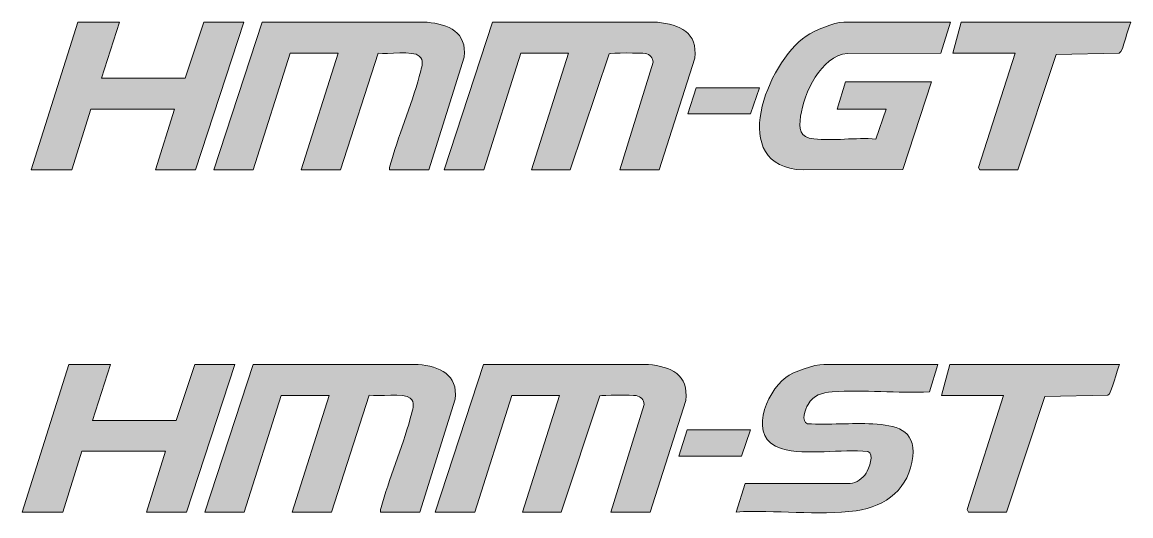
# Model space of a CAD drawing. Extents: x 496 to 1424, y -746 to -334.
import ezdxf

# ---------------------------------------------------------------- set-up
doc = ezdxf.new("R2010")
doc.units = 0
doc.header["$MEASUREMENT"] = 0
doc.layers.add('Layer 1', color=7, linetype='Continuous', lineweight=0)

# ---------------------------------------------------------------- blocks, each defined once
blk = doc.blocks.new('Block_2')
at = {"layer": 'Layer 1', "true_color": 0x000000, "transparency": 33554687}
h = blk.add_hatch(color=18, dxfattribs=at)
h.dxf.hatch_style = 2
edge = h.paths.add_edge_path()
edge.add_spline(control_points=[(1272.96, -333.73), (1272.96, -333.73), (1264.86, -359.51), (1264.86, -359.51), (1264.86, -359.51), (1186.65, -359.72), (1186.65, -359.72), (1164.31, -362.1), (1150.34, -392.94), (1147.53, -412.32), (1145.98, -423.02), (1146.43, -429.92), (1158.57, -431.29), (1174.69, -433.11), (1193.93, -429.89), (1210.41, -431.35), (1210.41, -431.35), (1219.01, -406.4), (1219.01, -406.4), (1219.01, -406.4), (1178.05, -406.4), (1178.05, -406.4), (1178.05, -406.4), (1185.04, -383.51), (1185.04, -383.51), (1185.04, -383.51), (1256.97, -383.51), (1256.97, -383.51), (1256.97, -383.51), (1233.01, -456.69), (1233.01, -456.69), (1233.01, -456.69), (1149.59, -457.16), (1149.59, -457.16), (1084.83, -454.87), (1119.62, -367.45), (1152.17, -345.27), (1158.96, -340.64), (1175.57, -333.73), (1183.54, -333.73), (1183.54, -333.73), (1272.96, -333.73), (1272.96, -333.73)], knot_values=[0, 0, 0, 0, 1, 1, 1, 2, 2, 2, 3, 3, 3, 4, 4, 4, 5, 5, 5, 6, 6, 6, 7, 7, 7, 8, 8, 8, 9, 9, 9, 10, 10, 10, 11, 11, 11, 12, 12, 12, 13, 13, 13, 14, 14, 14, 14], degree=3, periodic=0)
h = blk.add_hatch(color=18, dxfattribs=at)
h.dxf.hatch_style = 2
edge = h.paths.add_edge_path()
edge.add_spline(control_points=[(1423.8, -333.73), (1421.47, -337.68), (1417.46, -358.34), (1414.15, -359.46), (1414.15, -359.46), (1361.34, -360.59), (1361.34, -360.59), (1361.34, -360.59), (1329.4, -457.17), (1329.4, -457.17), (1329.4, -457.17), (1297.43, -457.17), (1297.43, -457.17), (1297.43, -457.17), (1296.33, -455.11), (1296.33, -455.11), (1296.33, -455.11), (1326.9, -359.62), (1326.9, -359.62), (1326.9, -359.62), (1274.95, -359.62), (1274.95, -359.62), (1274.95, -359.62), (1281.95, -333.73), (1281.95, -333.73), (1281.95, -333.73), (1423.8, -333.73), (1423.8, -333.73)], knot_values=[0, 0, 0, 0, 1, 1, 1, 2, 2, 2, 3, 3, 3, 4, 4, 4, 5, 5, 5, 6, 6, 6, 7, 7, 7, 8, 8, 8, 9, 9, 9, 9], degree=3, periodic=0)
at = {"layer": 'Layer 1'}
for points, knots in [([(1272.96, -333.73), (1272.96, -333.73), (1264.86, -359.51), (1264.86, -359.51), (1264.86, -359.51), (1186.65, -359.72), (1186.65, -359.72), (1164.31, -362.1), (1150.34, -392.94), (1147.53, -412.32), (1145.98, -423.02), (1146.43, -429.92), (1158.57, -431.29), (1174.69, -433.11), (1193.93, -429.89), (1210.41, -431.35), (1210.41, -431.35), (1219.01, -406.4), (1219.01, -406.4), (1219.01, -406.4), (1178.05, -406.4), (1178.05, -406.4), (1178.05, -406.4), (1185.04, -383.51), (1185.04, -383.51), (1185.04, -383.51), (1256.97, -383.51), (1256.97, -383.51), (1256.97, -383.51), (1233.01, -456.69), (1233.01, -456.69), (1233.01, -456.69), (1149.59, -457.16), (1149.59, -457.16), (1084.83, -454.87), (1119.62, -367.45), (1152.17, -345.27), (1158.96, -340.64), (1175.57, -333.73), (1183.54, -333.73), (1183.54, -333.73), (1272.96, -333.73), (1272.96, -333.73)], [0, 0, 0, 0, 1, 1, 1, 2, 2, 2, 3, 3, 3, 4, 4, 4, 5, 5, 5, 6, 6, 6, 7, 7, 7, 8, 8, 8, 9, 9, 9, 10, 10, 10, 11, 11, 11, 12, 12, 12, 13, 13, 13, 14, 14, 14, 14]), ([(1423.8, -333.73), (1421.47, -337.68), (1417.46, -358.34), (1414.15, -359.46), (1414.15, -359.46), (1361.34, -360.59), (1361.34, -360.59), (1361.34, -360.59), (1329.4, -457.17), (1329.4, -457.17), (1329.4, -457.17), (1297.43, -457.17), (1297.43, -457.17), (1297.43, -457.17), (1296.33, -455.11), (1296.33, -455.11), (1296.33, -455.11), (1326.9, -359.62), (1326.9, -359.62), (1326.9, -359.62), (1274.95, -359.62), (1274.95, -359.62), (1274.95, -359.62), (1281.95, -333.73), (1281.95, -333.73), (1281.95, -333.73), (1423.8, -333.73), (1423.8, -333.73)], [0, 0, 0, 0, 1, 1, 1, 2, 2, 2, 3, 3, 3, 4, 4, 4, 5, 5, 5, 6, 6, 6, 7, 7, 7, 8, 8, 8, 9, 9, 9, 9])]:
    blk.add_open_spline(points, degree=3, knots=knots, dxfattribs=at)
blk = doc.blocks.new('Block_1')
at = {"layer": 'Layer 1', "true_color": 0x000000, "transparency": 33554687}
h = blk.add_hatch(color=18, dxfattribs=at)
h.dxf.hatch_style = 2
h.paths.add_polyline_path([(577.65, -333.73), (562.67, -380.52), (632.6, -380.52), (648.08, -333.73), (681.55, -333.73), (641.09, -457.17), (607.62, -457.17), (623.61, -406.4), (553.68, -406.4), (537.69, -457.17), (503.73, -457.17), (542.69, -333.73)])
h = blk.add_hatch(color=18, dxfattribs=at)
h.dxf.hatch_style = 2
edge = h.paths.add_edge_path()
edge.add_spline(control_points=[(836.39, -457.17), (836.39, -457.17), (803.43, -457.17), (803.43, -457.17), (803.52, -454.51), (804.44, -451.97), (805.16, -449.44), (812.3, -424.66), (823.45, -399.1), (829.68, -374.33), (830.78, -369.97), (832.4, -365.58), (828.48, -362.03), (822.92, -356.99), (801.92, -360.88), (794.05, -359.55), (794.05, -359.55), (762.47, -457.17), (762.47, -457.17), (762.47, -457.17), (729.5, -457.17), (729.5, -457.17), (729.5, -457.17), (760.47, -359.62), (760.47, -359.62), (760.47, -359.62), (720.51, -359.62), (720.51, -359.62), (720.51, -359.62), (689.54, -457.17), (689.54, -457.17), (689.54, -457.17), (656.57, -457.17), (656.57, -457.17), (656.57, -457.17), (696.99, -333.67), (696.99, -333.67), (696.99, -333.67), (834.93, -333.7), (834.93, -333.7), (853.03, -335.52), (868.38, -341.93), (866.08, -362.82), (866.08, -362.82), (836.39, -457.17), (836.39, -457.17)], knot_values=[0, 0, 0, 0, 1, 1, 1, 2, 2, 2, 3, 3, 3, 4, 4, 4, 5, 5, 5, 6, 6, 6, 7, 7, 7, 8, 8, 8, 9, 9, 9, 10, 10, 10, 11, 11, 11, 12, 12, 12, 13, 13, 13, 14, 14, 14, 15, 15, 15, 15], degree=3, periodic=0)
h = blk.add_hatch(color=18, dxfattribs=at)
h.dxf.hatch_style = 2
edge = h.paths.add_edge_path()
edge.add_spline(control_points=[(1029.2, -457.17), (1029.2, -457.17), (996.23, -457.17), (996.23, -457.17), (996.23, -457.17), (1024.16, -367.21), (1024.16, -367.21), (1023.9, -363.24), (1021.35, -360.62), (1017.48, -359.85), (1014.46, -359.24), (988.46, -359.23), (987.2, -360.07), (987.2, -360.07), (954.77, -457.17), (954.77, -457.17), (954.77, -457.17), (922.31, -457.17), (922.31, -457.17), (922.31, -457.17), (953.28, -359.62), (953.28, -359.62), (953.28, -359.62), (913.32, -359.62), (913.32, -359.62), (913.32, -359.62), (882.35, -457.17), (882.35, -457.17), (882.35, -457.17), (849.38, -457.17), (849.38, -457.17), (849.38, -457.17), (889.78, -333.67), (889.78, -333.67), (889.78, -333.67), (1027.74, -333.7), (1027.74, -333.7), (1046.5, -335.55), (1061.63, -342.24), (1058.91, -363.84), (1058.91, -363.84), (1029.2, -457.17), (1029.2, -457.17)], knot_values=[0, 0, 0, 0, 1, 1, 1, 2, 2, 2, 3, 3, 3, 4, 4, 4, 5, 5, 5, 6, 6, 6, 7, 7, 7, 8, 8, 8, 9, 9, 9, 10, 10, 10, 11, 11, 11, 12, 12, 12, 13, 13, 13, 14, 14, 14, 14], degree=3, periodic=0)
h = blk.add_hatch(color=18, dxfattribs=at)
h.dxf.hatch_style = 2
h.paths.add_polyline_path([(1113.12, -388.48), (1105.62, -410.38), (1053.18, -410.38), (1060.17, -388.48)])
at = {"layer": 'Layer 1'}
for points in [[(577.65, -333.73), (562.67, -380.52), (632.6, -380.52), (648.08, -333.73), (681.55, -333.73), (641.09, -457.17), (607.62, -457.17), (623.61, -406.4), (553.68, -406.4), (537.69, -457.17), (503.73, -457.17), (542.69, -333.73)], [(1113.12, -388.48), (1105.62, -410.38), (1053.18, -410.38), (1060.17, -388.48)]]:
    blk.add_lwpolyline(points, close=True, dxfattribs=at)
for points, knots in [([(836.39, -457.17), (836.39, -457.17), (803.43, -457.17), (803.43, -457.17), (803.52, -454.51), (804.44, -451.97), (805.16, -449.44), (812.3, -424.66), (823.45, -399.1), (829.68, -374.33), (830.78, -369.97), (832.4, -365.58), (828.48, -362.03), (822.92, -356.99), (801.92, -360.88), (794.05, -359.55), (794.05, -359.55), (762.47, -457.17), (762.47, -457.17), (762.47, -457.17), (729.5, -457.17), (729.5, -457.17), (729.5, -457.17), (760.47, -359.62), (760.47, -359.62), (760.47, -359.62), (720.51, -359.62), (720.51, -359.62), (720.51, -359.62), (689.54, -457.17), (689.54, -457.17), (689.54, -457.17), (656.57, -457.17), (656.57, -457.17), (656.57, -457.17), (696.99, -333.67), (696.99, -333.67), (696.99, -333.67), (834.93, -333.7), (834.93, -333.7), (853.03, -335.52), (868.38, -341.93), (866.08, -362.82), (866.08, -362.82), (836.39, -457.17), (836.39, -457.17)], [0, 0, 0, 0, 1, 1, 1, 2, 2, 2, 3, 3, 3, 4, 4, 4, 5, 5, 5, 6, 6, 6, 7, 7, 7, 8, 8, 8, 9, 9, 9, 10, 10, 10, 11, 11, 11, 12, 12, 12, 13, 13, 13, 14, 14, 14, 15, 15, 15, 15]), ([(1029.2, -457.17), (1029.2, -457.17), (996.23, -457.17), (996.23, -457.17), (996.23, -457.17), (1024.16, -367.21), (1024.16, -367.21), (1023.9, -363.24), (1021.35, -360.62), (1017.48, -359.85), (1014.46, -359.24), (988.46, -359.23), (987.2, -360.07), (987.2, -360.07), (954.77, -457.17), (954.77, -457.17), (954.77, -457.17), (922.31, -457.17), (922.31, -457.17), (922.31, -457.17), (953.28, -359.62), (953.28, -359.62), (953.28, -359.62), (913.32, -359.62), (913.32, -359.62), (913.32, -359.62), (882.35, -457.17), (882.35, -457.17), (882.35, -457.17), (849.38, -457.17), (849.38, -457.17), (849.38, -457.17), (889.78, -333.67), (889.78, -333.67), (889.78, -333.67), (1027.74, -333.7), (1027.74, -333.7), (1046.5, -335.55), (1061.63, -342.24), (1058.91, -363.84), (1058.91, -363.84), (1029.2, -457.17), (1029.2, -457.17)], [0, 0, 0, 0, 1, 1, 1, 2, 2, 2, 3, 3, 3, 4, 4, 4, 5, 5, 5, 6, 6, 6, 7, 7, 7, 8, 8, 8, 9, 9, 9, 10, 10, 10, 11, 11, 11, 12, 12, 12, 13, 13, 13, 14, 14, 14, 14])]:
    blk.add_open_spline(points, degree=3, knots=knots, dxfattribs=at)
blk.add_blockref('Block_2', (0, 0), dxfattribs=at)
blk = doc.blocks.new('Block_0')
at = {"layer": 'Layer 1'}
blk.add_blockref('Block_1', (0, 0), dxfattribs=at)
blk = doc.blocks.new('Block_4')
at = {"layer": 'Layer 1', "true_color": 0x000000, "transparency": 33554687}
h = blk.add_hatch(color=18, dxfattribs=at)
h.dxf.hatch_style = 2
h.paths.add_polyline_path([(570.12, -619.79), (555.14, -666.55), (625.07, -666.55), (640.55, -619.79), (674.02, -619.79), (633.56, -743.16), (600.09, -743.16), (616.07, -692.42), (546.15, -692.42), (530.16, -743.16), (496.2, -743.16), (535.16, -619.79)])
h = blk.add_hatch(color=18, dxfattribs=at)
h.dxf.hatch_style = 2
edge = h.paths.add_edge_path()
edge.add_spline(control_points=[(828.86, -743.16), (828.86, -743.16), (795.89, -743.16), (795.89, -743.16), (795.99, -740.5), (796.9, -737.97), (797.63, -735.44), (804.76, -710.67), (815.92, -685.12), (822.14, -660.37), (823.24, -656.01), (824.86, -651.62), (820.94, -648.07), (815.39, -643.04), (794.39, -646.93), (786.51, -645.6), (786.51, -645.6), (754.93, -743.16), (754.93, -743.16), (754.93, -743.16), (721.97, -743.16), (721.97, -743.16), (721.97, -743.16), (752.94, -645.66), (752.94, -645.66), (752.94, -645.66), (712.98, -645.66), (712.98, -645.66), (712.98, -645.66), (682.01, -743.16), (682.01, -743.16), (682.01, -743.16), (649.04, -743.16), (649.04, -743.16), (649.04, -743.16), (689.46, -619.73), (689.46, -619.73), (689.46, -619.73), (827.4, -619.76), (827.4, -619.76), (845.5, -621.58), (860.85, -627.99), (858.54, -648.87), (858.54, -648.87), (828.86, -743.16), (828.86, -743.16)], knot_values=[0, 0, 0, 0, 1, 1, 1, 2, 2, 2, 3, 3, 3, 4, 4, 4, 5, 5, 5, 6, 6, 6, 7, 7, 7, 8, 8, 8, 9, 9, 9, 10, 10, 10, 11, 11, 11, 12, 12, 12, 13, 13, 13, 14, 14, 14, 15, 15, 15, 15], degree=3, periodic=0)
h = blk.add_hatch(color=18, dxfattribs=at)
h.dxf.hatch_style = 2
edge = h.paths.add_edge_path()
edge.add_spline(control_points=[(1021.66, -743.16), (1021.66, -743.16), (988.7, -743.16), (988.7, -743.16), (988.7, -743.16), (1016.62, -653.25), (1016.62, -653.25), (1016.36, -649.28), (1013.81, -646.66), (1009.94, -645.89), (1006.92, -645.29), (980.92, -645.28), (979.66, -646.12), (979.66, -646.12), (947.24, -743.16), (947.24, -743.16), (947.24, -743.16), (914.77, -743.16), (914.77, -743.16), (914.77, -743.16), (945.74, -645.66), (945.74, -645.66), (945.74, -645.66), (905.78, -645.66), (905.78, -645.66), (905.78, -645.66), (874.81, -743.16), (874.81, -743.16), (874.81, -743.16), (841.84, -743.16), (841.84, -743.16), (841.84, -743.16), (882.25, -619.73), (882.25, -619.73), (882.25, -619.73), (1020.2, -619.76), (1020.2, -619.76), (1038.97, -621.61), (1054.09, -628.29), (1051.38, -649.88), (1051.38, -649.88), (1021.66, -743.16), (1021.66, -743.16)], knot_values=[0, 0, 0, 0, 1, 1, 1, 2, 2, 2, 3, 3, 3, 4, 4, 4, 5, 5, 5, 6, 6, 6, 7, 7, 7, 8, 8, 8, 9, 9, 9, 10, 10, 10, 11, 11, 11, 12, 12, 12, 13, 13, 13, 14, 14, 14, 14], degree=3, periodic=0)
h = blk.add_hatch(color=18, dxfattribs=at)
h.dxf.hatch_style = 2
edge = h.paths.add_edge_path()
edge.add_spline(control_points=[(1262.42, -619.79), (1262.42, -619.79), (1255.38, -642.63), (1255.38, -642.63), (1228.9, -644.22), (1200.25, -640.66), (1174.02, -642.69), (1165.18, -643.37), (1158.39, -645.34), (1153.7, -653.3), (1151.53, -657), (1147.62, -667.7), (1153.23, -669.34), (1171.26, -670.51), (1190.08, -668.47), (1208.01, -669.5), (1226.68, -670.56), (1243.84, -673.93), (1241.33, -696.8), (1238.43, -723.27), (1219.22, -738.62), (1193.86, -742.04), (1162.04, -746.33), (1125.91, -741.16), (1093.59, -743.16), (1093.59, -743.16), (1101.21, -719.41), (1101.21, -719.41), (1101.21, -719.41), (1189, -719.29), (1189, -719.29), (1194.31, -718.94), (1199.54, -715.03), (1202.32, -710.67), (1204.63, -707.02), (1209.6, -694.33), (1203.78, -692.62), (1181.62, -690.09), (1152.43, -696.29), (1131.35, -690.14), (1102.78, -681.81), (1118.24, -643.59), (1135.05, -630.74), (1141.6, -625.73), (1158.91, -619.79), (1167.01, -619.79), (1167.01, -619.79), (1262.42, -619.79), (1262.42, -619.79)], knot_values=[0, 0, 0, 0, 1, 1, 1, 2, 2, 2, 3, 3, 3, 4, 4, 4, 5, 5, 5, 6, 6, 6, 7, 7, 7, 8, 8, 8, 9, 9, 9, 10, 10, 10, 11, 11, 11, 12, 12, 12, 13, 13, 13, 14, 14, 14, 15, 15, 15, 16, 16, 16, 16], degree=3, periodic=0)
h = blk.add_hatch(color=18, dxfattribs=at)
h.dxf.hatch_style = 2
edge = h.paths.add_edge_path()
edge.add_spline(control_points=[(1414.26, -619.79), (1412.33, -623.77), (1407.69, -644.46), (1404.61, -645.5), (1404.61, -645.5), (1351.8, -646.63), (1351.8, -646.63), (1351.8, -646.63), (1319.86, -743.16), (1319.86, -743.16), (1319.86, -743.16), (1287.89, -743.16), (1287.89, -743.16), (1287.89, -743.16), (1286.79, -741.1), (1286.79, -741.1), (1286.79, -741.1), (1317.36, -645.66), (1317.36, -645.66), (1317.36, -645.66), (1265.41, -645.66), (1265.41, -645.66), (1265.41, -645.66), (1272.41, -619.79), (1272.41, -619.79), (1272.41, -619.79), (1414.26, -619.79), (1414.26, -619.79)], knot_values=[0, 0, 0, 0, 1, 1, 1, 2, 2, 2, 3, 3, 3, 4, 4, 4, 5, 5, 5, 6, 6, 6, 7, 7, 7, 8, 8, 8, 9, 9, 9, 9], degree=3, periodic=0)
h = blk.add_hatch(color=18, dxfattribs=at)
h.dxf.hatch_style = 2
h.paths.add_polyline_path([(1105.58, -674.51), (1098.08, -696.4), (1045.64, -696.4), (1052.63, -674.51)])
at = {"layer": 'Layer 1'}
for points in [[(570.12, -619.79), (555.14, -666.55), (625.07, -666.55), (640.55, -619.79), (674.02, -619.79), (633.56, -743.16), (600.09, -743.16), (616.07, -692.42), (546.15, -692.42), (530.16, -743.16), (496.2, -743.16), (535.16, -619.79)], [(1105.58, -674.51), (1098.08, -696.4), (1045.64, -696.4), (1052.63, -674.51)]]:
    blk.add_lwpolyline(points, close=True, dxfattribs=at)
for points, knots in [([(828.86, -743.16), (828.86, -743.16), (795.89, -743.16), (795.89, -743.16), (795.99, -740.5), (796.9, -737.97), (797.63, -735.44), (804.76, -710.67), (815.92, -685.12), (822.14, -660.37), (823.24, -656.01), (824.86, -651.62), (820.94, -648.07), (815.39, -643.04), (794.39, -646.93), (786.51, -645.6), (786.51, -645.6), (754.93, -743.16), (754.93, -743.16), (754.93, -743.16), (721.97, -743.16), (721.97, -743.16), (721.97, -743.16), (752.94, -645.66), (752.94, -645.66), (752.94, -645.66), (712.98, -645.66), (712.98, -645.66), (712.98, -645.66), (682.01, -743.16), (682.01, -743.16), (682.01, -743.16), (649.04, -743.16), (649.04, -743.16), (649.04, -743.16), (689.46, -619.73), (689.46, -619.73), (689.46, -619.73), (827.4, -619.76), (827.4, -619.76), (845.5, -621.58), (860.85, -627.99), (858.54, -648.87), (858.54, -648.87), (828.86, -743.16), (828.86, -743.16)], [0, 0, 0, 0, 1, 1, 1, 2, 2, 2, 3, 3, 3, 4, 4, 4, 5, 5, 5, 6, 6, 6, 7, 7, 7, 8, 8, 8, 9, 9, 9, 10, 10, 10, 11, 11, 11, 12, 12, 12, 13, 13, 13, 14, 14, 14, 15, 15, 15, 15]), ([(1021.66, -743.16), (1021.66, -743.16), (988.7, -743.16), (988.7, -743.16), (988.7, -743.16), (1016.62, -653.25), (1016.62, -653.25), (1016.36, -649.28), (1013.81, -646.66), (1009.94, -645.89), (1006.92, -645.29), (980.92, -645.28), (979.66, -646.12), (979.66, -646.12), (947.24, -743.16), (947.24, -743.16), (947.24, -743.16), (914.77, -743.16), (914.77, -743.16), (914.77, -743.16), (945.74, -645.66), (945.74, -645.66), (945.74, -645.66), (905.78, -645.66), (905.78, -645.66), (905.78, -645.66), (874.81, -743.16), (874.81, -743.16), (874.81, -743.16), (841.84, -743.16), (841.84, -743.16), (841.84, -743.16), (882.25, -619.73), (882.25, -619.73), (882.25, -619.73), (1020.2, -619.76), (1020.2, -619.76), (1038.97, -621.61), (1054.09, -628.29), (1051.38, -649.88), (1051.38, -649.88), (1021.66, -743.16), (1021.66, -743.16)], [0, 0, 0, 0, 1, 1, 1, 2, 2, 2, 3, 3, 3, 4, 4, 4, 5, 5, 5, 6, 6, 6, 7, 7, 7, 8, 8, 8, 9, 9, 9, 10, 10, 10, 11, 11, 11, 12, 12, 12, 13, 13, 13, 14, 14, 14, 14]), ([(1262.42, -619.79), (1262.42, -619.79), (1255.38, -642.63), (1255.38, -642.63), (1228.9, -644.22), (1200.25, -640.66), (1174.02, -642.69), (1165.18, -643.37), (1158.39, -645.34), (1153.7, -653.3), (1151.53, -657), (1147.62, -667.7), (1153.23, -669.34), (1171.26, -670.51), (1190.08, -668.47), (1208.01, -669.5), (1226.68, -670.56), (1243.84, -673.93), (1241.33, -696.8), (1238.43, -723.27), (1219.22, -738.62), (1193.86, -742.04), (1162.04, -746.33), (1125.91, -741.16), (1093.59, -743.16), (1093.59, -743.16), (1101.21, -719.41), (1101.21, -719.41), (1101.21, -719.41), (1189, -719.29), (1189, -719.29), (1194.31, -718.94), (1199.54, -715.03), (1202.32, -710.67), (1204.63, -707.02), (1209.6, -694.33), (1203.78, -692.62), (1181.62, -690.09), (1152.43, -696.29), (1131.35, -690.14), (1102.78, -681.81), (1118.24, -643.59), (1135.05, -630.74), (1141.6, -625.73), (1158.91, -619.79), (1167.01, -619.79), (1167.01, -619.79), (1262.42, -619.79), (1262.42, -619.79)], [0, 0, 0, 0, 1, 1, 1, 2, 2, 2, 3, 3, 3, 4, 4, 4, 5, 5, 5, 6, 6, 6, 7, 7, 7, 8, 8, 8, 9, 9, 9, 10, 10, 10, 11, 11, 11, 12, 12, 12, 13, 13, 13, 14, 14, 14, 15, 15, 15, 16, 16, 16, 16]), ([(1414.26, -619.79), (1412.33, -623.77), (1407.69, -644.46), (1404.61, -645.5), (1404.61, -645.5), (1351.8, -646.63), (1351.8, -646.63), (1351.8, -646.63), (1319.86, -743.16), (1319.86, -743.16), (1319.86, -743.16), (1287.89, -743.16), (1287.89, -743.16), (1287.89, -743.16), (1286.79, -741.1), (1286.79, -741.1), (1286.79, -741.1), (1317.36, -645.66), (1317.36, -645.66), (1317.36, -645.66), (1265.41, -645.66), (1265.41, -645.66), (1265.41, -645.66), (1272.41, -619.79), (1272.41, -619.79), (1272.41, -619.79), (1414.26, -619.79), (1414.26, -619.79)], [0, 0, 0, 0, 1, 1, 1, 2, 2, 2, 3, 3, 3, 4, 4, 4, 5, 5, 5, 6, 6, 6, 7, 7, 7, 8, 8, 8, 9, 9, 9, 9])]:
    blk.add_open_spline(points, degree=3, knots=knots, dxfattribs=at)
blk = doc.blocks.new('Block_3')
at = {"layer": 'Layer 1'}
blk.add_blockref('Block_4', (0, 0), dxfattribs=at)

msp = doc.modelspace()

# ---------------------------------------------------------------- block references
at = {"layer": 'Layer 1'}
for name in ['Block_0', 'Block_3']:
    msp.add_blockref(name, (0, 0), dxfattribs=at)

doc.saveas('drawing.dxf')
